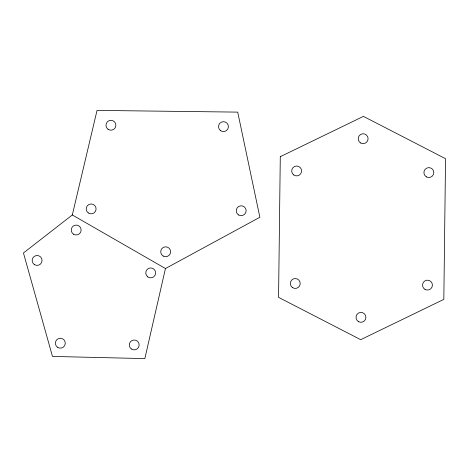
<?xml version="1.0" encoding="UTF-8"?>
<svg xmlns="http://www.w3.org/2000/svg" width="469" height="469" viewBox="0 0 469 469"><rect width="100%" height="100%" fill="white"/><g stroke="black" fill="none" stroke-linecap="round" stroke-linejoin="round"><path stroke-width="0.7" d="M165.451 268.538L144.851 358.603L52.481 356.428L23.45 252.979L72.314 214.96L97.042 110.397L237.713 112.12L259.873 217.258L165.451 268.538L72.314 214.96M280.286 156.681L278.563 297.352L360.69 339.679L443.826 299.374L445.55 158.704L363.428 116.376L280.286 156.681M360.679 142.992A4.954 4.954 0 0 0 368.101 138.707A4.954 4.954 0 0 0 360.679 134.415A4.954 4.954 0 0 0 360.679 142.992M293.741 174.96A4.954 4.954 0 0 0 301.567 171.455A4.954 4.954 0 0 0 294.62 166.431A4.954 4.954 0 0 0 293.741 174.96M292.363 287.497A4.954 4.954 0 0 0 300.189 283.991A4.954 4.954 0 0 0 293.236 278.967A4.954 4.954 0 0 0 292.363 287.497M358.486 321.634A4.954 4.954 0 0 0 365.914 317.349A4.954 4.954 0 0 0 358.486 313.063A4.954 4.954 0 0 0 358.486 321.634M424.996 289.396A4.954 4.954 0 0 0 432.424 285.105A4.954 4.954 0 0 0 424.996 280.82A4.954 4.954 0 0 0 424.996 289.396M426.374 176.854A4.954 4.954 0 0 0 433.802 172.569A4.954 4.954 0 0 0 426.374 168.283A4.954 4.954 0 0 0 426.374 176.854M108.028 129.262A4.954 4.954 0 0 0 115.855 125.756A4.954 4.954 0 0 0 108.908 120.732A4.954 4.954 0 0 0 108.028 129.262M88.242 212.914A4.954 4.954 0 0 0 96.069 209.409A4.954 4.954 0 0 0 89.122 204.384A4.954 4.954 0 0 0 88.242 212.914M163.183 256.051A4.954 4.954 0 0 0 170.61 251.759A4.954 4.954 0 0 0 163.183 247.474A4.954 4.954 0 0 0 163.183 256.051M238.721 215.025A4.954 4.954 0 0 0 246.149 210.739A4.954 4.954 0 0 0 238.721 206.454A4.954 4.954 0 0 0 238.721 215.025M220.565 130.64A4.954 4.954 0 0 0 228.391 127.134A4.954 4.954 0 0 0 221.444 122.11A4.954 4.954 0 0 0 220.565 130.64M34.624 264.733A4.954 4.954 0 0 0 42.052 260.442A4.954 4.954 0 0 0 34.624 256.156A4.954 4.954 0 0 0 34.624 264.733M57.429 347.218A4.954 4.954 0 0 0 65.255 343.713A4.954 4.954 0 0 0 58.303 338.688A4.954 4.954 0 0 0 57.429 347.218M131.32 348.954A4.954 4.954 0 0 0 139.146 345.448A4.954 4.954 0 0 0 132.199 340.424A4.954 4.954 0 0 0 131.32 348.954M147.799 276.903A4.954 4.954 0 0 0 155.626 273.398A4.954 4.954 0 0 0 148.679 268.374A4.954 4.954 0 0 0 147.799 276.903M73.715 234.318A4.954 4.954 0 0 0 81.143 230.027A4.954 4.954 0 0 0 73.715 225.741A4.954 4.954 0 0 0 73.715 234.318"/></g></svg>
